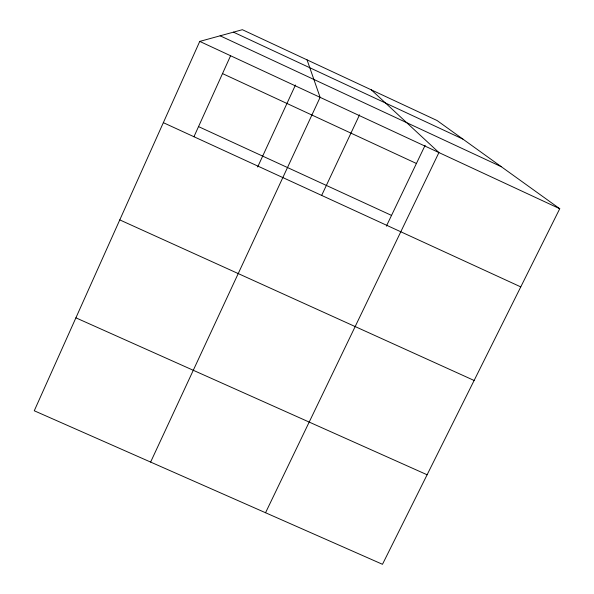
<?xml version="1.0" encoding="UTF-8"?>
<svg xmlns="http://www.w3.org/2000/svg" width="594" height="594" viewBox="0 0 594 594"><rect width="100%" height="100%" fill="white"/><g stroke="black" fill="none" stroke-linecap="round" stroke-linejoin="round"><path stroke-width="0.89" d="M199.747 41.409L34.259 410.766L382.477 564.3L559.741 208.717L437.021 120.5L242.359 29.7L199.747 41.409L559.741 208.717M193.956 136.724L230.531 55.866M257.648 167.003L295.456 85.024M150.624 462.073L320.114 97.349L307.053 59.875M321.666 195.404L359.556 114.82M386.382 226.143L425.133 145.3M265.548 512.741L438.921 152.569L371.302 89.843M75.906 317.827L427.108 474.769M119.78 219.899L474.116 380.472M198.53 126.604L391.528 215.407M163.343 122.668L520.767 286.895M222.512 73.589L416.416 163.484M233.449 32.15L462.882 139.085M220.136 35.811L501.314 166.714"/></g></svg>
